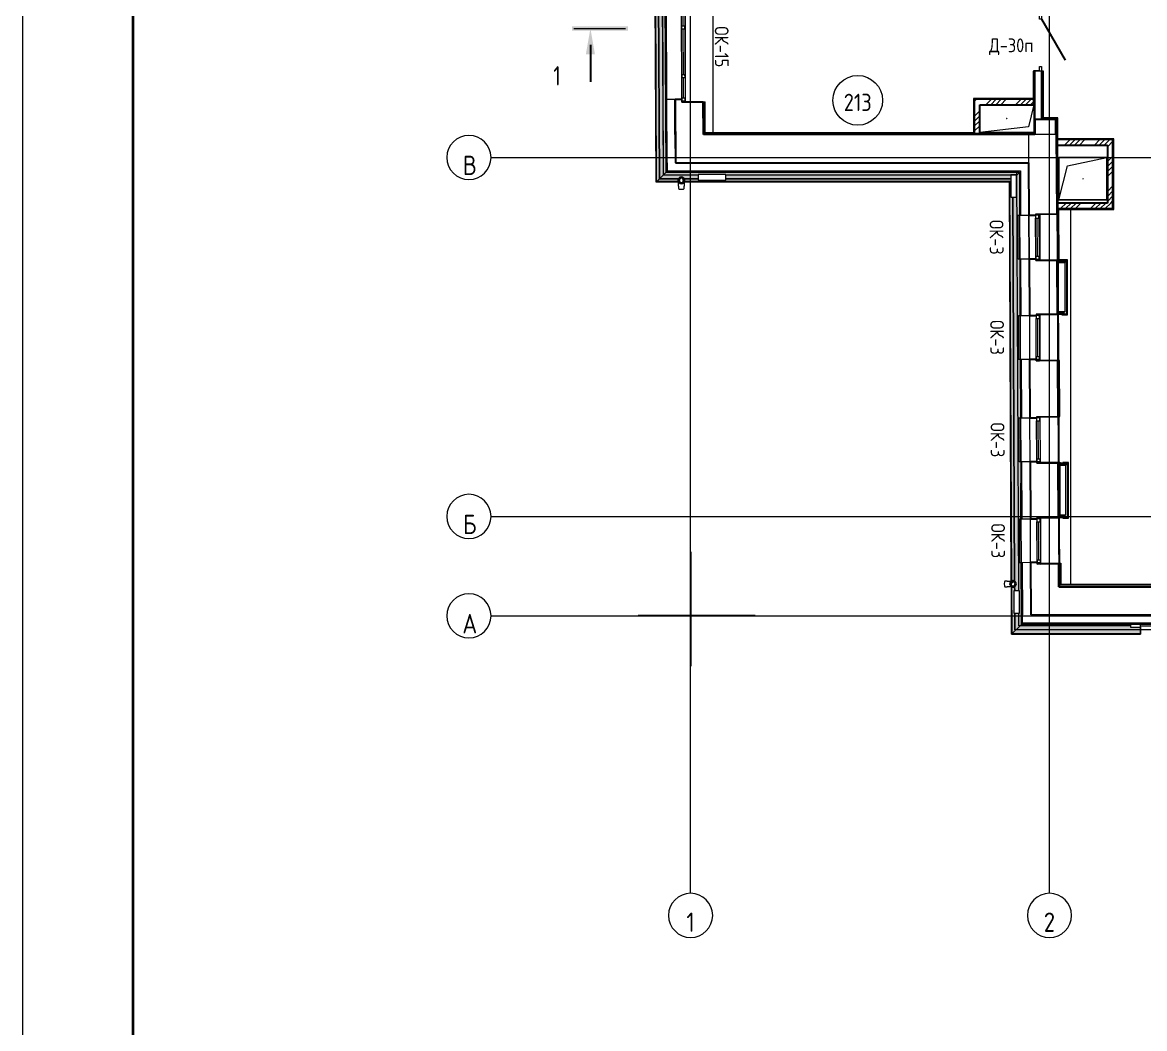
# Model space of a CAD drawing. Header units: millimetres. Extents: x -10178924 to 11692288, y -947381 to 58396.
# Drawn here: x -18603 to 1722, y -184071 to -165853 of the extents above; entities that cross this region are included whole.
import ezdxf

# ---------------------------------------------------------------- set-up
doc = ezdxf.new("R2010")
doc.units = ezdxf.units.MM
doc.linetypes.add('ADSK_Линия сетки', pattern=[25, 20, -2.5, 0, -2.5])
for name, color, linetype, lineweight in [('!К1', 32, 'Continuous', 30), ('_ Окна', 7, 'Continuous', 9), ('_0', 7, 'Continuous', 25), ('Аннотация', 7, 'Continuous', 18), ('Двери', 7, 'Continuous', 9), ('Марки дверей', 7, 'Continuous', 20), ('Марки окон', 7, 'Continuous', 20), ('Обобщенные модели', 7, 'Continuous', 18), ('Ограждение', 7, 'Continuous', 9), ('Окна', 7, 'Continuous', 9), ('Оси', 253, 'Continuous', 9), ('Перекрытие', 7, 'Continuous', 18), ('Разрезы', 7, 'Continuous', 9), ('Стены внутренние', 7, 'Continuous', 18), ('Стены наружные', 7, 'Continuous', 18), ('Стены несущие', 7, 'Continuous', 30), ('Стены отделка', 7, 'Continuous', 30), ('Стены перегородки', 7, 'Continuous', 30), ('Стены штриховка', 7, 'Continuous', 9), ('ШТРИХОВКА', 252, 'Continuous', 15)]:
    doc.layers.add(name, color=color, linetype=linetype, lineweight=lineweight)
doc.layers.add('PDF _Ramka', color=7, linetype='Continuous')
doc.layers.add('Линии', color=7, linetype='Continuous', lineweight=9, true_color=0x00a600)
doc.styles.add('GOST Common', font='GOST_Common.ttf', dxfattribs={"width": 0.9, "height": 350})
doc.styles.add('GOST Common_2', font='GOST_Common.ttf', dxfattribs={"width": 0.9, "height": 250})
doc.styles.add('GOST Common_3', font='GOST_Common.ttf', dxfattribs={"width": 0.8, "height": 350})
pattern_1 = [(45, (0, -123085.82), (-269.4077, 269.4077), []), (45, (89.8, -123085.82), (-269.4077, 269.4077), []), (45, (179.6, -123085.82), (-269.4077, 269.4077), []), (45, (269.4, -123085.82), (-269.4077, 269.4077), [])]

# ---------------------------------------------------------------- blocks, each defined once
blk = doc.blocks.new('GM_Отверстие прямоугольное _в плите_ - Отверстие-7235603-План 2-го этажа')
at = {"layer": 'Обобщенные модели'}
for p, q in [((-435, -385), (-435, 385)), ((-435, 385), (435, 385)), ((435, 385), (-435, 385)), ((-435, 385), (-435, -385)), ((-435, -385), (-281, 231)), ((-281, 231), (435, 385)), ((435, 385), (435, -385)), ((435, -385), (435, 385)), ((435, -385), (-435, -385)), ((-435, -385), (435, -385))]:
    blk.add_line(p, q, dxfattribs=at)
for start, end in [(360, 180), (180, 360), (60, 165), (300, 360), (195, 270)]:
    blk.add_arc((0, 0), 2.5, start, end, dxfattribs=at)
blk = doc.blocks.new('АС_Дверь_Однопольная_Алюминиевая - 1030х2200 алюм Д31п-3645205-План 2-го этажа')
at = {"layer": 'Двери'}
for p, q in [((-390, -20), (-303, -20)), ((-390, -60), (-390, -20)), ((-303, -60), (-390, -60)), ((-303, -20), (-303, -60)), ((553, -20), (640, -20)), ((553, -60), (553, -20)), ((640, -60), (553, -60)), ((640, -20), (640, -60))]:
    blk.add_line(p, q, dxfattribs=at)
at = {"layer": 'Двери', "lineweight": 30}
blk.add_line((553, -60), (-188, -488), dxfattribs=at)
blk = doc.blocks.new('Водосток - Тип 1 _карниз больше 490мм_-5158525-План 2-го этажа')
at = {"layer": 'Обобщенные модели', "lineweight": 9}
h = blk.add_hatch(dxfattribs=at)
h.set_pattern_fill('FP_11', color=256, style=0, pattern_type=2)
h.set_pattern_definition([(314.728, (-451.3, -498.1), (106.568, 105.561), [])])
h.paths.add_polyline_path([(76, 171), (76, 149), (86, 129), (103, 115), (125, 110), (147, 115), (164, 129), (174, 149), (174, 171), (164, 191), (147, 205), (125, 210), (103, 205), (86, 191)])
at = {"layer": 'Обобщенные модели'}
for p, q in [((75, 306), (75, 264)), ((175, 264), (175, 306)), ((75, 186), (75, 188)), ((75, 184), (75, 185)), ((75, 183), (75, 184)), ((75, 180), (75, 183)), ((175, 188), (175, 186)), ((175, 184), (175, 181)), ((175, 181), (175, 180))]:
    blk.add_line(p, q, dxfattribs=at)
at = {"layer": 'Обобщенные модели', "flags": 128}
for points in [[(75, 190), (75, 193), (75, 197), (75, 201), (75, 205), (75, 210), (75, 214), (75, 219), (75, 224), (75, 229), (75, 234), (75, 239), (75, 245), (75, 250), (75, 256), (75, 261), (75, 264)], [(175, 264), (175, 258), (175, 252), (175, 247), (175, 242), (175, 236), (175, 231), (175, 226), (175, 221), (175, 216), (175, 212), (175, 207), (175, 203), (175, 199), (175, 195), (175, 191), (175, 189)]]:
    blk.add_lwpolyline(points, dxfattribs=at)
at = {"layer": 'Обобщенные модели', "lineweight": 40}
for start, end in [(90, 270), (270, 90)]:
    blk.add_arc((125, 160), 50, start, end, dxfattribs=at)
at = {"layer": 'Обобщенные модели'}
for start, end in [(90, 144.9971), (34.9623, 90), (151.6356, 156.9149), (150.1376, 151.6356), (147.1564, 149.313), (30.6448, 32.8023), (28.3214, 29.82), (23.0938, 28.3214)]:
    blk.add_arc((125, 160), 52, start, end, dxfattribs=at)
for start_param, end_param in [(4.712389, 6.283185), (3.141593, 4.712389)]:
    blk.add_ellipse((125, 306), major_axis=(-50, 0), ratio=0.309017, start_param=start_param, end_param=end_param, dxfattribs=at)
blk = doc.blocks.new('Водосток - Тип 1 _карниз больше 490мм_-5153572-План 2-го этажа')
at = {"layer": 'Обобщенные модели'}
for p, q in [((75, 306), (75, 264)), ((175, 264), (175, 306)), ((75, 186), (75, 188)), ((75, 184), (75, 186)), ((175, 188), (175, 186)), ((175, 186), (175, 184)), ((175, 184), (175, 181))]:
    blk.add_line(p, q, dxfattribs=at)
at = {"layer": 'Обобщенные модели', "flags": 128}
for points in [[(75, 190), (75, 193), (75, 197), (75, 201), (75, 205), (75, 210), (75, 214), (75, 219), (75, 224), (75, 229), (75, 234), (75, 239), (75, 245), (75, 250), (75, 256), (75, 261), (75, 264)], [(175, 264), (175, 258), (175, 252), (175, 247), (175, 242), (175, 236), (175, 231), (175, 226), (175, 221), (175, 216), (175, 212), (175, 207), (175, 203), (175, 199), (175, 195), (175, 191), (175, 190)], [(75, 180), (75, 183), (75, 184)]]:
    blk.add_lwpolyline(points, dxfattribs=at)
at = {"layer": 'Обобщенные модели', "lineweight": 40}
for start, end in [(90, 270), (270, 90)]:
    blk.add_arc((125, 160), 50, start, end, dxfattribs=at)
at = {"layer": 'Обобщенные модели'}
for start, end in [(90, 144.6643), (35.3357, 90), (151.304, 156.7477), (149.8057, 151.304), (146.8239, 148.981), (31.019, 33.1761), (28.696, 30.1943), (23.2523, 28.696)]:
    blk.add_arc((125, 160), 52, start, end, dxfattribs=at)
for start_param, end_param in [(4.712389, 6.283185), (3.141593, 4.712389)]:
    blk.add_ellipse((125, 306), major_axis=(-50, 0), ratio=0.309017, start_param=start_param, end_param=end_param, dxfattribs=at)
blk = doc.blocks.new('GM_Отверстие прямоугольное _в плите_ - Отверстие-6228301-План 2-го этажа')
at = {"layer": 'Обобщенные модели'}
for p, q in [((-490, 250), (490, 250)), ((490, 250), (-490, 250)), ((-390, 150), (490, 250)), ((-490, -250), (-390, 150))]:
    blk.add_line(p, q, dxfattribs=at)
for start, end in [(360, 180), (180, 360), (60, 165), (300, 360), (195, 270)]:
    blk.add_arc((0, 0), 2.5, start, end, dxfattribs=at)
blk = doc.blocks.new('окно трехпол с фрамугой - 1800 и 1820х2300_h___нов_ ок15-2116718-План 2-го этажа')
at = {"layer": '_ Окна', "lineweight": 18}
for p, q in [((-910, 75), (-910, 135)), ((-910, 135), (-830, 135)), ((-830, 75), (-910, 75)), ((-830, 135), (-830, 75)), ((-470, 75), (-470, 135)), ((-470, 135), (-410, 135)), ((-410, 75), (-470, 75)), ((-410, 135), (-410, 75)), ((410, 75), (410, 135)), ((410, 135), (470, 135)), ((470, 75), (410, 75)), ((470, 135), (470, 75)), ((830, 135), (830, 75)), ((910, 135), (830, 135)), ((830, 75), (910, 75)), ((910, 75), (910, 135))]:
    blk.add_line(p, q, dxfattribs=at)
at = {"layer": '_ Окна'}
for p, q in [((-890, 75), (-890, 135)), ((-830, 105), (-470, 105)), ((-410, 105), (410, 105)), ((470, 105), (830, 105)), ((890, 75), (890, 135))]:
    blk.add_line(p, q, dxfattribs=at)
at = {"layer": 'Окна'}
for p, q in [((-910, 135), (-910, 75)), ((-830, 135), (-910, 135)), ((-910, 75), (-830, 75)), ((-830, 135), (-470, 135)), ((-470, 75), (-830, 75)), ((-410, 135), (-470, 135)), ((-470, 75), (-410, 75)), ((-410, 135), (410, 135)), ((410, 75), (-410, 75)), ((470, 135), (410, 135)), ((410, 75), (470, 75)), ((470, 135), (830, 135)), ((830, 75), (470, 75)), ((910, 135), (830, 135)), ((830, 75), (910, 75)), ((910, 75), (910, 135))]:
    blk.add_line(p, q, dxfattribs=at)
blk = doc.blocks.new('окна_rehau_однопольное_фрамуга_сверху - 800х2240 _нов_-2167272-План 2-го этажа')
at = {"layer": '_ Окна', "lineweight": 18}
for p, q in [((-420, 75), (-420, 135)), ((-420, 135), (-344, 135)), ((-344, 75), (-420, 75)), ((-344, 135), (-344, 75)), ((344, 135), (344, 75)), ((420, 135), (344, 135)), ((344, 75), (420, 75)), ((420, 75), (420, 135))]:
    blk.add_line(p, q, dxfattribs=at)
at = {"layer": '_ Окна'}
for p, q in [((-400, 75), (-400, 135)), ((-344, 105), (344, 105)), ((400, 75), (400, 135))]:
    blk.add_line(p, q, dxfattribs=at)
at = {"layer": 'Окна'}
for p, q in [((-420, 135), (-420, 75)), ((-344, 135), (-420, 135)), ((-420, 75), (-344, 75)), ((-344, 135), (344, 135)), ((344, 75), (-344, 75)), ((420, 135), (344, 135)), ((344, 75), (420, 75)), ((420, 75), (420, 135))]:
    blk.add_line(p, q, dxfattribs=at)
blk = doc.blocks.new('Ограждение - Ограждение-4648971-План 2-го этажа')
at = {"layer": 'Ограждение', "true_color": 0x373f43, "transparency": 33554432}
for points in [[(-7122, 7849), (-6944, 8029), (-7008, 20423), (-7187, 20422), (-7123, 7986)], [(-7122, 7849), (-7118, 7854), (-7182, 20393), (-7187, 20393), (-7122, 7849)], [(-6944, 8028), (-6943, 8029), (-6944, 8029)], [(1649, -338), (1649, -209), (1469, -209), (1469, -160), (-508, -160), (-686, -338), (1469, -338)], [(-339, -339), (1649, -338), (1649, -335), (-682, -335), (-686, -339), (-508, -339)]]:
    blk.add_hatch(color=149, dxfattribs=at).paths.add_polyline_path(points)
h = blk.add_hatch(color=149, dxfattribs=at)
h.paths.add_polyline_path([(-6363, 7849), (-722, 7849), (-700, 7871), (-700, 7978), (-600, 7978), (-600, 7971), (-546, 8025), (-546, 8028), (-6944, 8028), (-7122, 7849), (-6707, 7849), (-6716, 7867), (-6716, 7890), (-6706, 7910), (-6686, 7924), (-6667, 7929), (-6645, 7924), (-6628, 7910), (-6618, 7890), (-6618, 7867), (-6626, 7849), (-6618, 7849)])
h.paths.add_polyline_path([(-5863, 7886), (-6363, 7886), (-6363, 7986), (-5863, 7986)])
h = blk.add_hatch(color=149, dxfattribs=at)
h.paths.add_polyline_path([(-686, -338), (-508, -159), (-533, 5433), (-534, 5433), (-539, 6453), (-537, 6453), (-541, 7249), (-543, 7249), (-546, 8025), (-600, 7971), (-600, 7578), (-700, 7578), (-700, 7871), (-722, 7849), (-690, 613), (-672, 622), (-650, 622), (-629, 612), (-616, 594), (-611, 573), (-616, 552), (-630, 534), (-649, 524), (-672, 524), (-690, 533), (-687, -233)])
h.paths.add_polyline_path([(-546, 45), (-646, 45), (-646, 445), (-546, 445), (-546, 168)])
h = blk.add_hatch(color=149, dxfattribs=at)
h.paths.add_polyline_path([(-6626, 7849), (-722, 7849), (-718, 7853), (-6625, 7853), (-6627, 7849)])
h.paths.add_polyline_path([(-7122, 7849), (-6707, 7849), (-6709, 7853), (-7118, 7853), (-7122, 7849)])
h = blk.add_hatch(color=149, dxfattribs=at)
h.paths.add_polyline_path([(-686, -339), (-682, -333), (-686, 531), (-690, 533), (-686, -338)])
h.paths.add_polyline_path([(-691, 613), (-686, 615), (-718, 7853), (-722, 7849), (-691, 622)])
h = blk.add_hatch(color=149, dxfattribs=at)
h.paths.add_polyline_path([(-508, -160), (-507, -159), (-508, -159)])
h.paths.add_polyline_path([(-521, 2784), (-520, 2784), (-521, 2784)])
h.paths.add_polyline_path([(-529, 4638), (-528, 4638), (-529, 4638)])
h.paths.add_polyline_path([(-537, 6453), (-536, 6453), (-537, 6453)])
at = {"layer": 'Ограждение'}
for p, q in [((-7122, 7849), (-7187, 20422)), ((-7122, 7849), (-7187, 20393)), ((-7121, 7850), (-7185, 20422)), ((-7121, 7850), (-7185, 20393)), ((-7120, 7851), (-7185, 20393)), ((-7121, 7850), (-7185, 20393)), ((-7119, 7852), (-7183, 20393)), ((-7118, 7853), (-7183, 20393)), ((-7118, 7853), (-7182, 20393)), ((-7117, 7854), (-7181, 20393)), ((-6944, 8028), (-7008, 20423)), ((-6944, 8028), (-7008, 20423)), ((-6959, 11065), (-6950, 9344)), ((-6950, 9344), (-6959, 11065)), ((-6950, 9344), (-6943, 8029)), ((-6944, 8028), (-7122, 7849)), ((-7121, 7850), (-6944, 8028)), ((-6943, 8029), (-6944, 8028)), ((-546, 8028), (-6944, 8028)), ((-546, 8028), (-6944, 8028)), ((-546, 8025), (-600, 7971)), ((-600, 7971), (-546, 8025)), ((-7122, 7849), (-7121, 7850)), ((-7121, 7850), (-7122, 7849)), ((-7122, 7849), (-7121, 7850)), ((-6707, 7849), (-7122, 7849)), ((-6707, 7849), (-7122, 7849)), ((-7117, 7854), (-7121, 7850)), ((-7121, 7850), (-7118, 7853)), ((-7118, 7853), (-7121, 7850)), ((-7121, 7850), (-7118, 7853)), ((-7120, 7851), (-7121, 7850)), ((-6707, 7850), (-7121, 7850)), ((-6707, 7850), (-7121, 7850)), ((-6707, 7850), (-7121, 7850)), ((-7119, 7852), (-7120, 7851)), ((-7120, 7851), (-7119, 7852)), ((-6707, 7851), (-7120, 7851)), ((-7118, 7853), (-7119, 7852)), ((-6708, 7852), (-7119, 7852)), ((-7118, 7853), (-7117, 7854)), ((-6708, 7853), (-7118, 7853)), ((-6709, 7853), (-7118, 7853)), ((-6709, 7854), (-7117, 7854)), ((-722, 7849), (-6627, 7849)), ((-722, 7849), (-6627, 7849)), ((-720, 7851), (-6626, 7851)), ((-721, 7850), (-6626, 7850)), ((-721, 7850), (-6626, 7850)), ((-721, 7850), (-6626, 7850)), ((-718, 7853), (-6625, 7853)), ((-718, 7853), (-6625, 7853)), ((-719, 7852), (-6625, 7852)), ((-717, 7854), (-6624, 7854)), ((-722, 7849), (-700, 7871)), ((-721, 7850), (-722, 7849)), ((-722, 7849), (-721, 7850)), ((-721, 7850), (-722, 7849)), ((-691, 613), (-722, 7849)), ((-690, 613), (-722, 7849)), ((-700, 7871), (-721, 7850)), ((-721, 7850), (-717, 7854)), ((-718, 7853), (-721, 7850)), ((-721, 7850), (-718, 7853)), ((-718, 7853), (-721, 7850)), ((-721, 7850), (-720, 7851)), ((-689, 614), (-721, 7850)), ((-689, 614), (-721, 7850)), ((-689, 613), (-721, 7850)), ((-720, 7851), (-719, 7852)), ((-719, 7852), (-720, 7851)), ((-689, 614), (-720, 7851)), ((-719, 7852), (-718, 7853)), ((-687, 615), (-719, 7852)), ((-717, 7854), (-718, 7853)), ((-687, 615), (-718, 7853)), ((-686, 615), (-718, 7853)), ((-685, 616), (-717, 7854)), ((-537, 6453), (-541, 7249)), ((-537, 6453), (-541, 7249)), ((-540, 7249), (-536, 6453)), ((-536, 6453), (-540, 7249)), ((-529, 4638), (-533, 5433)), ((-529, 4638), (-533, 5433)), ((-532, 5433), (-528, 4638)), ((-528, 4638), (-532, 5433)), ((-521, 2784), (-525, 3579)), ((-521, 2784), (-525, 3579)), ((-524, 3579), (-520, 2784)), ((-520, 2784), (-524, 3579)), ((-508, -160), (-520, 2400)), ((-508, -160), (-520, 2400)), ((-516, 1752), (-512, 957)), ((-512, 957), (-516, 1752)), ((-686, -339), (-690, 533)), ((-686, -338), (-690, 533)), ((-685, -337), (-689, 533)), ((-685, -338), (-689, 533)), ((-685, -337), (-689, 532)), ((-685, -337), (-688, 532)), ((-683, -335), (-687, 531)), ((-683, -335), (-686, 531)), ((-682, -335), (-686, 531)), ((-681, -333), (-685, 531)), ((-508, -160), (-686, -338)), ((-685, -337), (-508, -160)), ((-507, -159), (-508, -160)), ((-508, -160), (1469, -160)), ((-508, -160), (1469, -160)), ((-507, -139), (-507, -159)), ((-685, -337), (-686, -338)), ((-686, -338), (-685, -337)), ((-686, -338), (1649, -338)), ((-686, -339), (-685, -338)), ((-686, -339), (1649, -339)), ((-681, -333), (-685, -337)), ((-685, -337), (-682, -335)), ((-683, -335), (-685, -337)), ((-685, -337), (-683, -335)), ((-682, -335), (-685, -337)), ((-685, -337), (-682, -335)), ((-685, -337), (1649, -337)), ((-685, -337), (1649, -337)), ((-685, -337), (1649, -337)), ((-685, -337), (-685, -337)), ((-685, -338), (1649, -338)), ((-683, -335), (1649, -335)), ((-683, -335), (1649, -335)), ((-683, -335), (-683, -335)), ((-682, -335), (-681, -333)), ((-682, -335), (1649, -335)), ((-681, -333), (1649, -333)), ((1649, -209), (1649, -338)), ((1649, -337), (1649, -209)), ((1649, -335), (1649, -333)), ((1649, -333), (1649, -337)), ((1649, -337), (1649, -335)), ((1649, -335), (1649, -337)), ((1649, -337), (1649, -335)), ((1649, -335), (1649, -335)), ((1649, -335), (1649, -337)), ((1649, -337), (1649, -335)), ((1649, -338), (1649, -337)), ((1649, -337), (1649, -338)), ((1649, -337), (1649, -337)), ((1649, -339), (1649, -338))]:
    blk.add_line(p, q, dxfattribs=at)
blk = doc.blocks.new('Ось сетки - Круг_Ø8 мм-8258-План 2-го этажа')
at = {"layer": 'Оси', "lineweight": 20}
for start, end in [(360, 180), (180, 360)]:
    blk.add_arc((0, 0), 4, start, end, dxfattribs=at)
blk = doc.blocks.new('Разрез - Номер вида спереди_3_5 мм-16061-План 2-го этажа')
at = {"layer": 'Разрезы'}
for points in [[(9.8, 0.4), (9.8, -0.39), (-0.33, -0.39), (-0.33, 0.4)], [(2.18, -4.67), (3, 0), (3.82, -4.67)]]:
    blk.add_hatch(color=256, dxfattribs=at).paths.add_polyline_path(points)
at = {"layer": 'Разрезы', "lineweight": 30}
blk.add_line((3, -3), (3, -9.66), dxfattribs=at)
blk = doc.blocks.new('2 этаж')
at = {"lineweight": 9}
h = blk.add_hatch(dxfattribs=at)
h.set_pattern_fill('ANSI34', color=256, scale=20)
h.set_pattern_definition(pattern_1)
h.paths.add_polyline_path([(44165, -114791), (44065, -114791), (44065, -117666), (44165, -117666), (44165, -117659)])
h.paths.add_polyline_path([(44165, -114459), (43455, -114459), (43455, -114559), (44065, -114559), (44065, -114791), (44165, -114791)])
h.paths.add_polyline_path([(42385, -114459), (41921, -114459), (41922, -114559), (42385, -114559)])
h.paths.add_polyline_path([(44153, -118721), (44165, -118721), (44165, -117666), (44065, -117666), (44065, -118721), (44140, -118721)])
h.paths.add_polyline_path([(38251, -129293), (38646, -129293), (38646, -128521), (38251, -128521)], flags=9)
h.paths.add_polyline_path([(-199, -128948), (196, -128948), (196, -128177), (-199, -128177)], flags=9)
h.paths.add_polyline_path([(2801, -128948), (3196, -128948), (3196, -128177), (2801, -128177)], flags=9)
h.paths.add_polyline_path([(6936, -128948), (7363, -128948), (7363, -128177), (6936, -128177)], flags=9)
h.paths.add_polyline_path([(9951, -128948), (10346, -128948), (10346, -128177), (9951, -128177)], flags=9)
h.paths.add_polyline_path([(17851, -128948), (18246, -128948), (18246, -128177), (17851, -128177)], flags=9)
h.paths.add_polyline_path([(30349, -128948), (30745, -128948), (30745, -128177), (30349, -128177)], flags=9)
h.paths.add_polyline_path([(41651, -128948), (42046, -128948), (42046, -128177), (41651, -128177)], flags=9)
h.paths.add_polyline_path([(48604, -128948), (49094, -128948), (49094, -128177), (48604, -128177)], flags=9)
h.paths.add_polyline_path([(-6668, -128948), (-6335, -128948), (-6335, -128177), (-6668, -128177)], flags=9)
h.paths.add_polyline_path([(55072, -128948), (55625, -128948), (55625, -128177), (55072, -128177)], flags=9)
h.paths.add_polyline_path([(-10729, -123544), (-10271, -123544), (-10271, -122772), (-10729, -122772)], flags=9)
h.paths.add_polyline_path([(-10713, -115244), (-10286, -115244), (-10286, -114472), (-10713, -114472)], flags=9)
h.paths.add_polyline_path([(-10698, -110594), (-10303, -110594), (-10303, -109822), (-10698, -109822)], flags=9)
h.paths.add_polyline_path([(-10729, -103294), (-10271, -103294), (-10271, -102522), (-10729, -102522)], flags=9)
h.paths.add_polyline_path([(-10698, -86994), (-10303, -86994), (-10303, -86222), (-10698, -86222)], flags=9)
h.paths.add_polyline_path([(-10745, -80494), (-10255, -80494), (-10255, -79722), (-10745, -79722)], flags=9)
h.paths.add_polyline_path([(-10713, -121744), (-10286, -121744), (-10286, -120972), (-10713, -120972)], flags=9)
h.paths.add_polyline_path([(45572, -128948), (46125, -128948), (46125, -128177), (45572, -128177)], flags=9)
at = {"layer": 'Стены внутренние', "lineweight": 9}
h = blk.add_hatch(dxfattribs=at)
h.set_pattern_fill('ANSI34', color=256, scale=20, style=0)
h.set_pattern_definition(pattern_1)
h.paths.add_polyline_path([(-1363, -114356), (-1263, -114356), (-1263, -113731), (-1363, -113731)])
h = blk.add_hatch(dxfattribs=at)
h.set_pattern_fill('ANSI34', color=256, scale=20, style=0)
h.set_pattern_definition(pattern_1)
h.paths.add_polyline_path([(-339, -113837), (-283, -113837), (-283, -113737), (-1263, -113737), (-1263, -113837), (-863, -113837)])
h = blk.add_hatch(dxfattribs=at)
h.set_pattern_fill('ANSI34', color=256, scale=20, style=0)
h.set_pattern_definition(pattern_1)
h.paths.add_polyline_path([(184, -114566), (1050, -114566), (1050, -114466), (131, -114466), (131, -114566)])
h = blk.add_hatch(dxfattribs=at)
h.set_pattern_fill('ANSI34', color=256, scale=20, style=0)
h.set_pattern_definition(pattern_1)
h.paths.add_polyline_path([(1050, -115616), (1150, -115616), (1150, -114466), (1050, -114466), (1050, -114899)])
h = blk.add_hatch(dxfattribs=at)
h.set_pattern_fill('FP_6', color=256, style=0, pattern_type=2)
h.set_pattern_definition([(0, (0, -123085.82), (406.4, 101.6), [33.528, -271.272, 33.528, -271.272, -1625.6]), (0, (0, -123085.82), (406.4, 101.6), [-609.6, 33.528, -576.072, 33.528, -271.272, -711.2]), (0, (0, -123085.82), (406.4, 101.6), [-1524, 33.528, -169.672, 33.528, -474.472]), (120, (152.4, -123035.02), (-291.1882, 301.1527), [33.528, -271.272, 33.528, -271.272, -1625.6]), (120, (152.4, -123035.02), (-291.1882, 301.1527), [-609.6, 33.528, -576.072, 33.528, -271.272, -711.2]), (120, (152.4, -123035.02), (-291.1882, 301.1527), [-1524, 33.528, -169.672, 33.528, -474.472]), (240, (203.2, -122831.82), (-115.2118, -402.7527), [33.528, -271.272, 33.528, -271.272, -1625.6]), (240, (203.2, -122831.82), (-115.2118, -402.7527), [-609.6, 33.528, -576.072, 33.528, -271.272, -711.2]), (240, (203.2, -122831.82), (-115.2118, -402.7527), [-1524, 33.528, -169.672, 33.528, -474.472])])
h.paths.add_polyline_path([(1165, -115733), (1165, -114466), (1150, -114466), (1150, -115733)])
h = blk.add_hatch(dxfattribs=at)
h.set_pattern_fill('ANSI34', color=256, scale=20, style=0)
h.set_pattern_definition(pattern_1)
h.paths.add_polyline_path([(1150, -115716), (1150, -115616), (140, -115616), (140, -115716), (184, -115716)])
at = {"layer": 'Стены внутренние'}
for points in [[(316, -116695), (316, -116655), (162, -116655), (162, -116695), (276, -116695)], [(316, -117628), (316, -116695), (276, -116695), (276, -117628)], [(164, -117628), (276, -117628), (276, -117588), (164, -117588)], [(332, -120365), (332, -120325), (180, -120325), (180, -120365), (292, -120365)], [(332, -121310), (332, -120365), (292, -120365), (292, -121310)], [(182, -121310), (292, -121310), (292, -121270), (182, -121270)]]:
    blk.add_hatch(color=256, dxfattribs=at).paths.add_polyline_path(points)
at = {"layer": 'Линии', "color": 7}
blk.add_circle((-3473, -113757), 450, dxfattribs=at)
at = {"layer": 'Оси', "color": 252, "linetype": 'ADSK_Линия сетки'}
for p, q in [((-6500, -128115), (-6500, -78976)), ((0, -128115), (0, -78863)), ((-10115, -114791), (56005, -114791)), ((-10115, -121291), (42696, -121291)), ((-10115, -123091), (50212, -123091))]:
    blk.add_line(p, q, dxfattribs=at)
at = {"layer": 'Перекрытие'}
for p, q in [((-6599, -111970), (-6599, -113784)), ((-6091, -114345), (-6091, -111980)), ((-283, -113231), (-283, -113216)), ((-283, -113216), (-183, -113216)), ((-6599, -113784), (-6244, -113784)), ((-6244, -113784), (-6244, -113788)), ((-174, -115816), (-174, -116646)), ((386, -115721), (386, -115716)), ((386, -122523), (386, -115733)), ((-174, -116646), (141, -116646)), ((-174, -117631), (-174, -118466)), ((-174, -118466), (150, -118466)), ((173, -119124), (173, -119178)), ((-174, -119486), (-174, -119797)), ((-171, -120306), (159, -120306)), ((178, -120306), (186, -120306)), ((186, -120306), (186, -120324)), ((186, -120365), (186, -121270)), ((-164, -121313), (-164, -121900)), ((-163, -122138), (167, -122138)), ((187, -122138), (205, -122138)), ((205, -122138), (205, -122523))]:
    blk.add_line(p, q, dxfattribs=at)
at = {"layer": 'Разрезы', "lineweight": 20}
blk.add_line((-8615, -112455), (-7680, -112455), dxfattribs=at)
at = {"layer": 'Стены внутренние'}
for p, q in [((-369, -116632), (-373, -115837)), ((-351, -120301), (-355, -119506)), ((-343, -122128), (-346, -121333))]:
    blk.add_line(p, q, dxfattribs=at)
at = {"layer": 'Стены наружные'}
for p, q in [((-7115, -115227), (-7179, -102738)), ((-7065, -115177), (-7129, -102648)), ((-7129, -102737), (-7065, -115177)), ((-6991, -115107), (-7069, -102663)), ((-7059, -102663), (-6995, -115107)), ((-7019, -102663), (-6950, -113742)), ((-6930, -113742), (-6939, -112022)), ((-6711, -115227), (-7115, -115227)), ((-7065, -115177), (-6706, -115177)), ((-6706, -115177), (-7065, -115177)), ((-6995, -115107), (-6363, -115107)), ((-6627, -115177), (-6363, -115177)), ((-6363, -115177), (-6627, -115177)), ((-716, -115227), (-6622, -115227)), ((-5863, -115107), (-596, -115107)), ((-5863, -115177), (-700, -115177)), ((-700, -115177), (-5863, -115177)), ((-681, -122468), (-716, -115227)), ((-596, -115058), (-596, -115107)), ((-596, -115058), (-560, -122641)), ((-665, -115508), (-631, -122473)), ((-631, -122473), (-664, -115508)), ((-569, -116633), (-573, -115838)), ((-573, -115838), (-543, -115838)), ((-373, -115837), (-369, -116632)), ((-539, -116633), (-569, -116633)), ((-560, -118448), (-564, -117653)), ((-564, -117653), (-534, -117653)), ((-364, -117652), (-360, -118447)), ((-530, -118448), (-560, -118448)), ((-551, -120302), (-555, -119507)), ((-555, -119507), (-525, -119507)), ((-521, -120302), (-551, -120302)), ((179, -120324), (179, -120306)), ((-543, -122129), (-546, -121334)), ((-546, -121334), (-517, -121334)), ((-513, -122129), (-543, -122129)), ((187, -122151), (187, -122138)), ((199, -122138), (199, -122151)), ((-676, -123414), (-680, -122557)), ((-631, -122552), (-630, -122641)), ((-630, -122641), (-631, -122552)), ((-628, -123041), (-627, -123345)), ((-627, -123345), (-628, -123041)), ((-557, -123275), (-558, -123041)), ((1648, -123345), (-627, -123345)), ((1469, -123275), (-557, -123275)), ((1648, -123295), (1648, -123345)), ((1648, -123345), (1648, -123415)), ((1649, -123275), (5728, -123275)), ((7918, -123345), (1649, -123345)), ((1648, -123415), (-676, -123415))]:
    blk.add_line(p, q, dxfattribs=at)
at = {"layer": 'Стены несущие'}
for p, q in [((-6660, -113740), (-6780, -113741)), ((-6780, -113741), (-6774, -114886)), ((-6777, -114376), (-6780, -113741)), ((-6270, -113788), (-6600, -113790)), ((-6267, -114376), (-6270, -113788)), ((-1363, -113731), (-1363, -114356)), ((-1263, -113731), (-1363, -113731)), ((-1263, -113737), (-1263, -113731)), ((-283, -113737), (-1263, -113737)), ((-283, -113837), (-283, -113737)), ((-1263, -113837), (-283, -113837)), ((-1263, -114356), (-1263, -113837)), ((117, -114107), (-263, -114107)), ((-263, -114107), (-263, -114376)), ((117, -114376), (117, -114107)), ((-263, -114376), (-6267, -114376)), ((-1363, -114356), (-1263, -114356)), ((130, -114376), (117, -114376)), ((137, -115815), (130, -114376)), ((1150, -114466), (131, -114466)), ((131, -114466), (131, -114566)), ((131, -114566), (1050, -114566)), ((1050, -114566), (1050, -115616)), ((1150, -115716), (1150, -114466)), ((-6774, -114886), (-377, -114886)), ((-377, -114886), (-373, -115837)), ((1050, -115616), (140, -115616)), ((140, -115616), (140, -115716)), ((-373, -115837), (-253, -115837)), ((-193, -115817), (137, -115815)), ((140, -115716), (1150, -115716)), ((-249, -116632), (-369, -116632)), ((-369, -116632), (-364, -117652)), ((141, -116655), (-189, -116657)), ((146, -117630), (141, -116655)), ((-364, -117652), (-244, -117652)), ((-184, -117631), (146, -117630)), ((-360, -118447), (-355, -119506)), ((-240, -118447), (-360, -118447)), ((150, -118470), (-180, -118471)), ((155, -119484), (150, -118470)), ((-355, -119506), (-235, -119506)), ((-175, -119486), (155, -119484)), ((-231, -120301), (-351, -120301)), ((-351, -120301), (-346, -121333)), ((159, -120324), (-171, -120326)), ((163, -121311), (159, -120324)), ((-346, -121333), (-226, -121333)), ((-167, -121313), (163, -121311)), ((-343, -122128), (-338, -123075)), ((-223, -122128), (-343, -122128)), ((167, -122151), (-163, -122153)), ((169, -122565), (167, -122151)), ((169, -122565), (7168, -122565)), ((-338, -123075), (7678, -123075))]:
    blk.add_line(p, q, dxfattribs=at)
at = {"layer": 'Стены отделка', "lineweight": 9}
for p, q in [((-263, -113231), (-295, -113231)), ((-295, -113231), (-295, -113725)), ((-283, -113737), (-283, -113231)), ((-111, -113231), (-143, -113231)), ((-123, -114087), (-123, -113231)), ((-111, -114075), (-111, -113231)), ((-6780, -113741), (-6950, -113742)), ((-6950, -113742), (-6943, -115057)), ((-6238, -113788), (-6270, -113788)), ((-6235, -114344), (-6238, -113788)), ((-1375, -113727), (-1375, -114344)), ((-295, -113725), (-1373, -113725)), ((-1363, -113737), (-1263, -113737)), ((-283, -113837), (-283, -114376)), ((137, -114087), (-143, -114087)), ((147, -114075), (-111, -114075)), ((137, -114107), (117, -114107)), ((137, -114087), (137, -115016)), ((149, -114454), (149, -114077)), ((-6774, -114886), (-6777, -114376)), ((-6267, -114356), (-6267, -114356)), ((-6267, -114356), (-6267, -114376)), ((-6267, -114376), (-283, -114376)), ((-6247, -114344), (-6247, -114356)), ((-6247, -114356), (-1363, -114356)), ((-1375, -114344), (-6235, -114344)), ((-283, -114356), (-1263, -114356)), ((-283, -114376), (-283, -114356)), ((117, -114376), (117, -114422)), ((117, -114422), (137, -114422)), ((130, -114376), (169, -122565)), ((150, -114376), (130, -114376)), ((189, -122565), (150, -114376)), ((1167, -114454), (149, -114454)), ((149, -115016), (149, -114466)), ((1167, -115733), (1167, -114454)), ((-6924, -114886), (-6923, -115036)), ((-6923, -115037), (-6924, -114886)), ((-6923, -115036), (-526, -115036)), ((-546, -115037), (-6923, -115037)), ((-527, -114886), (-6774, -114886)), ((-526, -115037), (-546, -115037)), ((-377, -114886), (-527, -114887)), ((-527, -114887), (-527, -114886)), ((-526, -115036), (-526, -115037)), ((-373, -115837), (-377, -114886)), ((137, -115016), (149, -115016)), ((-6943, -115057), (-546, -115057)), ((-5863, -115100), (-6363, -115100)), ((-6363, -115100), (-6363, -115200)), ((-6363, -115200), (-5863, -115200)), ((-5863, -115200), (-5863, -115100)), ((-600, -115108), (-700, -115108)), ((-700, -115108), (-700, -115508)), ((-600, -115508), (-600, -115108)), ((-546, -115057), (-543, -115838)), ((-700, -115508), (-600, -115508)), ((-543, -115838), (-373, -115837)), ((-523, -115837), (-523, -115838)), ((1150, -115721), (157, -115721)), ((157, -115721), (161, -116655)), ((169, -115733), (1167, -115733)), ((173, -116643), (169, -115733)), ((1150, -115716), (1150, -115721)), ((-369, -116632), (-539, -116633)), ((-539, -116633), (-534, -117653)), ((161, -116655), (316, -116655)), ((162, -116655), (162, -116695)), ((326, -116643), (173, -116643)), ((316, -117628), (316, -116655)), ((328, -117638), (328, -116645)), ((162, -116695), (276, -116695)), ((276, -116695), (276, -117588)), ((-534, -117653), (-364, -117652)), ((276, -117588), (164, -117588)), ((164, -117588), (164, -117628)), ((316, -117628), (164, -117628)), ((166, -117628), (166, -117630)), ((166, -117630), (226, -117629)), ((226, -117629), (226, -117640)), ((226, -117640), (326, -117640)), ((-360, -118447), (-530, -118448)), ((-530, -118448), (-525, -119507)), ((-510, -118448), (-510, -118472)), ((-355, -119506), (-360, -118447)), ((182, -118470), (170, -118470)), ((170, -118470), (175, -119484)), ((187, -119484), (182, -118470)), ((-525, -119507), (-355, -119506)), ((175, -119484), (187, -119484)), ((-351, -120301), (-521, -120302)), ((-521, -120302), (-516, -121334)), ((342, -120313), (239, -120313)), ((239, -120313), (239, -120324)), ((344, -121320), (344, -120315)), ((239, -120324), (179, -120324)), ((179, -120324), (179, -120325)), ((179, -120325), (332, -120325)), ((180, -120325), (180, -120365)), ((180, -120365), (292, -120365)), ((292, -120365), (292, -121270)), ((332, -121310), (332, -120325)), ((-516, -121334), (-346, -121333)), ((292, -121270), (182, -121270)), ((182, -121270), (182, -121310)), ((332, -121310), (182, -121310)), ((183, -121310), (183, -121311)), ((183, -121311), (243, -121311)), ((243, -121311), (244, -121322)), ((244, -121322), (342, -121322)), ((-343, -122128), (-513, -122129)), ((-513, -122129), (-507, -123245)), ((-493, -122129), (-492, -122162)), ((187, -122151), (189, -122535)), ((199, -122151), (187, -122151)), ((201, -122523), (199, -122151)), ((7138, -122535), (179, -122535)), ((179, -122535), (179, -122565)), ((4927, -122523), (201, -122523)), ((-546, -122641), (-646, -122641)), ((-646, -122641), (-646, -123041)), ((-546, -123041), (-546, -122641)), ((169, -122565), (189, -122565)), ((-646, -123041), (-546, -123041)), ((-487, -123225), (-488, -123075)), ((-507, -123245), (7828, -123245)), ((7828, -123225), (-487, -123225)), ((1469, -123245), (1469, -123295)), ((1469, -123295), (1649, -123295)), ((1649, -123295), (1649, -123245))]:
    blk.add_line(p, q, dxfattribs=at)
at = {"layer": 'Стены перегородки', "lineweight": 18}
for p, q in [((-183, -113231), (-263, -113231)), ((-263, -113231), (-263, -114107)), ((-143, -114107), (-143, -113231))]:
    blk.add_line(p, q, dxfattribs=at)
at = {"layer": 'Стены штриховка'}
for p, q in [((-293, -113231), (-293, -113727)), ((-113, -114077), (-113, -113231)), ((-6924, -114886), (-6930, -113742)), ((-6250, -113788), (-6247, -114344)), ((-6237, -114346), (-6240, -113788)), ((-1373, -113725), (-1375, -113725)), ((-1375, -113725), (-1375, -113727)), ((-293, -113727), (-1375, -113727)), ((-1373, -113725), (-1373, -114346)), ((149, -114077), (-113, -114077)), ((147, -115016), (147, -114075)), ((149, -114075), (147, -114075)), ((149, -114077), (149, -114075)), ((-1373, -114346), (-6237, -114346)), ((-380, -114376), (-377, -114886)), ((117, -114376), (-263, -114376)), ((1165, -114456), (149, -114456)), ((149, -114456), (149, -114466)), ((1165, -114466), (1150, -114466)), ((1165, -115733), (1165, -114454)), ((-6924, -114886), (-6924, -114886)), ((-526, -115037), (-523, -115837)), ((167, -115731), (1150, -115731)), ((171, -116645), (167, -115731)), ((1150, -115733), (1150, -115721)), ((-514, -117653), (-519, -116633)), ((328, -116645), (171, -116645)), ((326, -117640), (326, -116643)), ((328, -116643), (326, -116643)), ((328, -116645), (328, -116643)), ((226, -117638), (328, -117638)), ((326, -117640), (328, -117640)), ((328, -117640), (328, -117638)), ((-510, -118472), (-505, -119507)), ((185, -119484), (180, -118470)), ((-496, -121334), (-501, -120302)), ((344, -120315), (239, -120315)), ((342, -121322), (342, -120313)), ((344, -120313), (342, -120313)), ((344, -120315), (344, -120313)), ((244, -121320), (344, -121320)), ((342, -121322), (344, -121322)), ((344, -121322), (344, -121320)), ((199, -122525), (197, -122151)), ((-492, -122162), (-488, -123075)), ((4929, -122525), (199, -122525)), ((-487, -123225), (-507, -123225))]:
    blk.add_line(p, q, dxfattribs=at)
at = {"layer": 'Двери', "rotation": 90}
blk.add_blockref('АС_Дверь_Однопольная_Алюминиевая - 1030х2200 алюм Д31п-3645205-План 2-го этажа', (-203, -112841), dxfattribs=at)
at = {"layer": 'Обобщенные модели'}
for name, p, rotation in [('GM_Отверстие прямоугольное _в плите_ - Отверстие-6228301-План 2-го этажа', (-773, -114087), 180), ('Водосток - Тип 1 _карниз больше 490мм_-5153572-План 2-го этажа', (-6542, -115047), 180), ('Водосток - Тип 1 _карниз больше 490мм_-5158525-План 2-го этажа', (-500, -122637), 90.27247415019644)]:
    blk.add_blockref(name, p, dxfattribs=dict(at, rotation=rotation))
blk.add_blockref('GM_Отверстие прямоугольное _в плите_ - Отверстие-7235603-План 2-го этажа', (605, -115176), dxfattribs=at)
at = {"layer": 'Ограждение'}
blk.add_blockref('Ограждение - Ограждение-4648971-План 2-го этажа', (0, -123086), dxfattribs=at)
at = {"layer": 'Окна'}
for name, p, rotation in [('окно трехпол с фрамугой - 1800 и 1820х2300_h___нов_ ок15-2116718-План 2-го этажа', (-6529, -112880), 90.29404624676341), ('окна_rehau_однопольное_фрамуга_сверху - 800х2240 _нов_-2167272-План 2-го этажа', (-116, -116236), 90.27247415019679), ('окна_rehau_однопольное_фрамуга_сверху - 800х2240 _нов_-2167272-План 2-го этажа', (-107, -118051), 90.27247415019679), ('окна_rehau_однопольное_фрамуга_сверху - 800х2240 _нов_-2167272-План 2-го этажа', (-98, -119905), 90.27247415019679), ('окна_rehau_однопольное_фрамуга_сверху - 800х2240 _нов_-2167272-План 2-го этажа', (-90, -121732), 90.27247415019679)]:
    blk.add_blockref(name, p, dxfattribs=dict(at, rotation=rotation))
at = {"layer": 'Оси', "color": 252, "lineweight": 20, "xscale": 99.99999999999993, "yscale": 99.99999999999993, "zscale": 99.99999999999993, "rotation": 270}
for p in [(-10515, -114791), (-10515, -121291), (-10515, -123091)]:
    blk.add_blockref('Ось сетки - Круг_Ø8 мм-8258-План 2-го этажа', p, dxfattribs=at)
at = {"layer": 'Оси', "color": 252, "lineweight": 20, "xscale": 99.99999999999993, "yscale": 99.99999999999993, "zscale": 99.99999999999993}
for p in [(-6500, -128515), (0, -128515)]:
    blk.add_blockref('Ось сетки - Круг_Ø8 мм-8258-План 2-го этажа', p, dxfattribs=at)
at = {"layer": 'Разрезы', "lineweight": 50, "xscale": 99.99999999999993, "yscale": 99.99999999999993, "zscale": 99.99999999999993}
blk.add_blockref('Разрез - Номер вида спереди_3_5 мм-16061-План 2-го этажа', (-8615, -112455), dxfattribs=at)
at = {"layer": 'Аннотация', "lineweight": 9, "insert": (-3473, -113794), "char_height": 312.5, "width": 520.21, "attachment_point": 5, "line_spacing_factor": 1.022766, "style": 'GOST Common'}
blk.add_mtext('213', dxfattribs=at)
at = {"layer": 'Марки дверей', "lineweight": 9, "insert": (-692, -112787), "char_height": 250, "width": 851.4, "attachment_point": 5, "line_spacing_factor": 1.022766, "style": 'GOST Common_2'}
blk.add_mtext('\\pxqc,t1.8,3.6,5.4,7.2,9,10.8,12.6,14.4,16.2,18,19.8,21.6,23.4,25.2,27,28.8,30.6,32.4,34.2,36,37.8,39.6,41.4,43.2,45,46.8,48.6,50.4,52.2,54,55.8,57.6;{Д-30п}', dxfattribs=at)
at = {"layer": 'Марки окон', "lineweight": 9, "char_height": 250, "attachment_point": 5, "line_spacing_factor": 1.022766, "style": 'GOST Common_2'}
for s, insert, width, rotation in [('\\pxqc,t1.8,3.6,5.4,7.2,9,10.8,12.6,14.4,16.2,18,19.8,21.6,23.4,25.2,27,28.8,30.6,32.4,34.2,36,37.8,39.6,41.4,43.2,45,46.8,48.6,50.4,52.2,54,55.8,57.6;{ОК-15}', (-5937, -112788), 797.4, 270.294), ('\\pxqc,t1.8,3.6,5.4,7.2,9,10.8,12.6,14.4,16.2,18,19.8,21.6,23.4,25.2,27,28.8,30.6,32.4,34.2,36,37.8,39.6,41.4,43.2,45,46.8,48.6,50.4,52.2,54,55.8,57.6;{ОК-3}', (-958, -116237), 684.9, 270.2725), ('\\pxqc,t1.8,3.6,5.4,7.2,9,10.8,12.6,14.4,16.2,18,19.8,21.6,23.4,25.2,27,28.8,30.6,32.4,34.2,36,37.8,39.6,41.4,43.2,45,46.8,48.6,50.4,52.2,54,55.8,57.6;{ОК-3}', (-949, -118051), 684.9, 270.2725), ('\\pxqc,t1.8,3.6,5.4,7.2,9,10.8,12.6,14.4,16.2,18,19.8,21.6,23.4,25.2,27,28.8,30.6,32.4,34.2,36,37.8,39.6,41.4,43.2,45,46.8,48.6,50.4,52.2,54,55.8,57.6;{ОК-3}', (-940, -119906), 684.9, 270.2725), ('\\pxqc,t1.8,3.6,5.4,7.2,9,10.8,12.6,14.4,16.2,18,19.8,21.6,23.4,25.2,27,28.8,30.6,32.4,34.2,36,37.8,39.6,41.4,43.2,45,46.8,48.6,50.4,52.2,54,55.8,57.6;{ОК-3}', (-931, -121733), 684.9, 270.2725)]:
    blk.add_mtext(s, dxfattribs=dict(at, insert=insert, width=width, rotation=rotation))
at = {"layer": 'Оси', "color": 252, "char_height": 350, "attachment_point": 5, "line_spacing_factor": 1.022766, "style": 'GOST Common'}
for s, insert, width in [('\\pxqc,t0.25714,0.51429,0.77143,1.02857,1.28571,1.54286,1.8,2.05714,2.31429,2.57143,2.82857,3.08571,3.34286,3.6,3.85714,4.11429,4.37143,4.62857,4.88571,5.14286,5.4,5.65714,5.91429,6.17143,6.42857,6.68571,6.94286,7.2,7.45714,7.71429,7.97143,8.22857;{В}', (-10500, -114934), 261.9), ('\\pxqc,t0.25714,0.51429,0.77143,1.02857,1.28571,1.54286,1.8,2.05714,2.31429,2.57143,2.82857,3.08571,3.34286,3.6,3.85714,4.11429,4.37143,4.62857,4.88571,5.14286,5.4,5.65714,5.91429,6.17143,6.42857,6.68571,6.94286,7.2,7.45714,7.71429,7.97143,8.22857;{Б}', (-10500, -121434), 261.9), ('\\pxqc,t0.25714,0.51429,0.77143,1.02857,1.28571,1.54286,1.8,2.05714,2.31429,2.57143,2.82857,3.08571,3.34286,3.6,3.85714,4.11429,4.37143,4.62857,4.88571,5.14286,5.4,5.65714,5.91429,6.17143,6.42857,6.68571,6.94286,7.2,7.45714,7.71429,7.97143,8.22857;{А}', (-10500, -123234), 291.6), ('\\pxqc,t0.25714,0.51429,0.77143,1.02857,1.28571,1.54286,1.8,2.05714,2.31429,2.57143,2.82857,3.08571,3.34286,3.6,3.85714,4.11429,4.37143,4.62857,4.88571,5.14286,5.4,5.65714,5.91429,6.17143,6.42857,6.68571,6.94286,7.2,7.45714,7.71429,7.97143,8.22857;{1}', (-6501, -128638), 161.1), ('\\pxqc,t0.25714,0.51429,0.77143,1.02857,1.28571,1.54286,1.8,2.05714,2.31429,2.57143,2.82857,3.08571,3.34286,3.6,3.85714,4.11429,4.37143,4.62857,4.88571,5.14286,5.4,5.65714,5.91429,6.17143,6.42857,6.68571,6.94286,7.2,7.45714,7.71429,7.97143,8.22857;{2}', (-1, -128638), 232.2)]:
    blk.add_mtext(s, dxfattribs=dict(at, insert=insert, width=width))
at = {"layer": 'Разрезы', "insert": (-8920, -113313), "char_height": 350, "width": 143.2, "attachment_point": 5, "line_spacing_factor": 1.022766, "style": 'GOST Common_3'}
blk.add_mtext('\\pxqc,t2.90286,5.80571,8.70857,11.61143,14.51429,17.41714,20.32,23.22286,26.12571,29.02857,31.93143,34.83429,37.73714,40.64,43.54286,46.44571,49.34857,52.25143,55.15429,58.05714,60.96,63.86286,66.76571,69.66857,72.57143,75.47429,78.37714,81.28,84.18286,87.08571,89.98857,92.89143;{1}', dxfattribs=at)
blk = doc.blocks.new('Рамка')
at = {"layer": 'PDF _Ramka', "lineweight": 20}
blk.add_lwpolyline([(100287, -596749), (100287, -512657), (-18603, -512657), (-18603, -596749)], close=True, dxfattribs=at)
at = {"layer": 'PDF _Ramka', "lineweight": 40}
blk.add_lwpolyline([(99787, -513153), (-16604, -513153), (-16604, -596246), (99787, -596246)], close=True, dxfattribs=at)

msp = doc.modelspace()

# ---------------------------------------------------------------- linework, layer by layer
at = {"layer": '!К1', "color": 6}
for points in [[(-6500.4, -175439.2), (-6500.4, -177506.5)], [(-5330.3, -176597.4), (-7448.4, -176597.4)]]:
    msp.add_lwpolyline(points, dxfattribs=at)

# ---------------------------------------------------------------- block references
at = {"layer": '_0'}
msp.add_blockref('Рамка', (0, 394460.6), dxfattribs=at)
at = {"layer": 'ШТРИХОВКА'}
msp.add_blockref('2 этаж', (0, -53506.6), dxfattribs=at)

doc.saveas('drawing.dxf')
